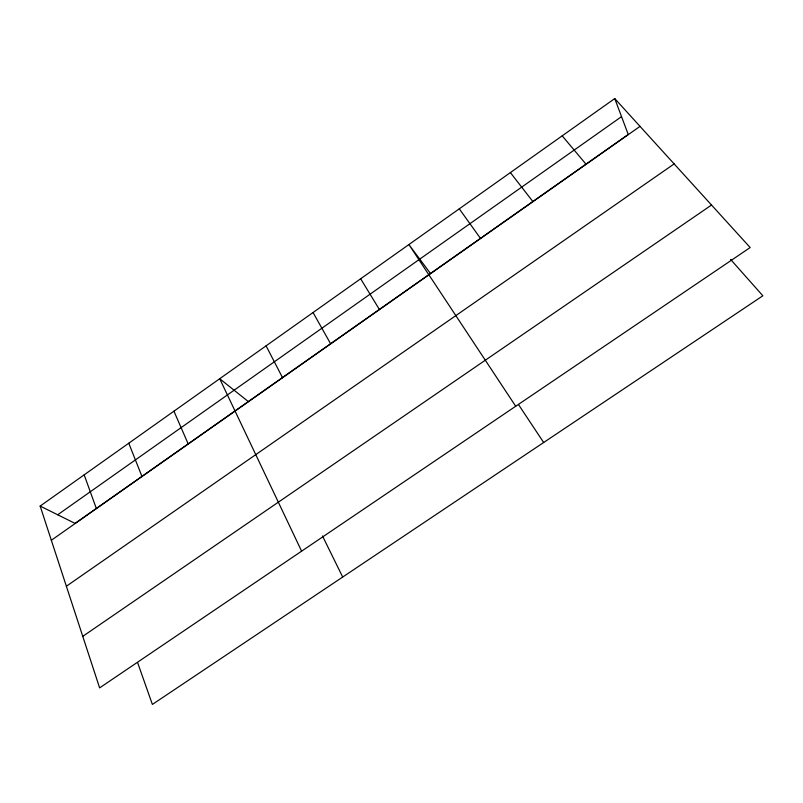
<?xml version="1.0" encoding="UTF-8"?>
<svg xmlns="http://www.w3.org/2000/svg" width="803" height="803" viewBox="0 0 803 803"><rect width="100%" height="100%" fill="white"/><g stroke="black" fill="none" stroke-linecap="round" stroke-linejoin="round"><path stroke-width="1.2" d="M40.15 506.071L614.747 98.568L750.173 247.545L99.622 687.89L40.15 506.071L75.08 523.395L628.237 134.462L614.747 98.568M57.706 514.773L621.542 116.636M51.332 540.268L640.021 126.372M66.378 586.24L674.149 163.912M82.769 636.347L711.528 205.036M248.328 401.58L219.711 378.725L301.607 551.179M730.549 259.379L762.85 295.785L152.379 704.432L137.614 662.595M562.2 135.837L586.1 164.284M510.387 172.585L532.941 201.653M430.488 273.512L408.898 244.554L515.707 406.258M459.286 208.82L480.545 238.491M518.517 404.592L543.661 442.513M360.657 278.771L379.448 309.577M313.05 312.528L330.675 343.875M266.074 345.842L282.546 377.701M322.495 535.982L342.69 577.046M173.94 411.186L188.223 444.019M128.771 443.216L141.99 476.52M84.174 474.844L96.37 508.6"/></g></svg>
